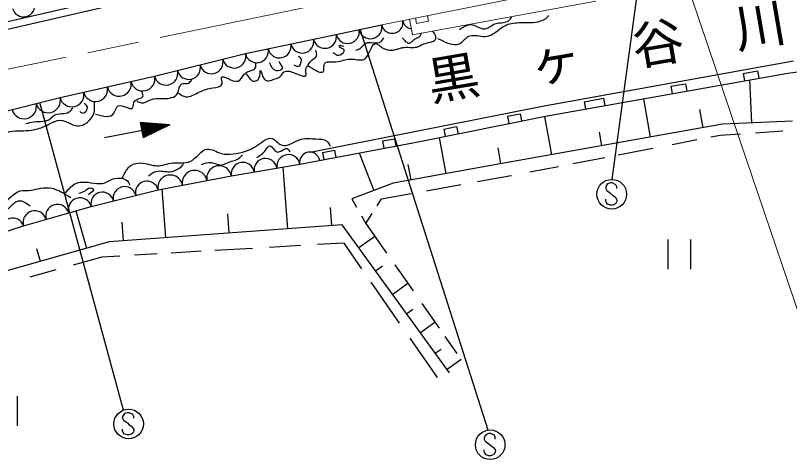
# Model space of a CAD drawing. Units: millimetres, scale not verified. Extents: x 40000 to 680000, y 20000 to 380000.
# Drawn here: x 179403 to 231703, y 263047 to 293066 of the extents above; entities that cross this region are included whole.
import ezdxf
from ezdxf.enums import TextEntityAlignment as Align

# ---------------------------------------------------------------- set-up
doc = ezdxf.new("R2010")
doc.units = ezdxf.units.MM
doc.header["$LTSCALE"] = 1000
doc.linetypes.add('CHAIN', pattern=[18.5, 12, -1.5, 3.5, -1.5])
for name, color, linetype, lineweight in [('M-BGD', 7, 'Continuous', 25), ('M-BMK', 2, 'CHAIN', 13), ('M-STR-HTXT', 7, 'Continuous', 13), ('M-STR-STRC', 7, 'Continuous', 25)]:
    doc.layers.add(name, color=color, linetype=linetype, lineweight=lineweight)
doc.styles.add('ＭＳ ゴシック', font='')
doc.styles.get('ＭＳ ゴシック').set_extended_font_data('MS Gothic')

msp = doc.modelspace()

# ---------------------------------------------------------------- linework, layer by layer
at = {"layer": 'M-BGD'}
for p, q in [((176276, 292062), (194749, 296321)), ((176389, 291575), (194849, 295831)), ((194943, 290497), (204148, 292440)), ((188806, 288962), (194943, 290497)), ((215129, 286955), (231968, 289991)), ((231588, 289173), (238574, 290112)), ((228572, 289146), (229549, 289319)), ((229549, 289319), (229636, 288827)), ((182413, 287530), (188806, 288962)), ((224602, 287934), (231588, 289173)), ((228572, 289146), (228660, 288653)), ((229006, 288715), (229145, 285800)), ((223692, 288279), (224668, 288452)), ((223692, 288279), (223779, 287786)), ((224668, 288452), (224756, 287960)), ((215325, 286281), (224602, 287934)), ((177555, 286303), (182413, 287530)), ((217838, 287237), (219139, 287469)), ((217838, 287237), (217926, 286745)), ((219139, 287469), (219226, 286976)), ((221827, 287440), (222291, 284841)), ((199314, 283830), (215129, 286955)), ((225861, 285478), (225632, 286717)), ((206724, 284554), (215325, 286281)), ((212646, 286253), (213506, 286426)), ((212646, 286253), (212744, 285763)), ((213506, 286426), (213604, 285936)), ((215156, 286247), (215622, 283652)), ((185418, 284828), (189823, 285677)), ((189823, 285677), (187828, 285820)), ((187828, 285820), (188024, 284803)), ((187861, 285817), (188053, 284817)), ((187912, 285813), (188100, 284840)), ((187964, 285810), (188147, 284863)), ((188016, 285806), (188193, 284885)), ((189823, 285677), (188024, 284803)), ((188067, 285802), (188240, 284908)), ((188119, 285799), (188286, 284930)), ((188170, 285795), (188333, 284953)), ((188222, 285791), (188379, 284976)), ((188274, 285788), (188426, 284998)), ((188325, 285784), (188472, 285021)), ((188377, 285780), (188519, 285044)), ((188429, 285777), (188566, 285066)), ((188480, 285773), (188612, 285089)), ((188532, 285769), (188659, 285111)), ((188583, 285766), (188705, 285134)), ((188635, 285762), (188752, 285157)), ((188687, 285758), (188798, 285179)), ((188738, 285754), (188845, 285202)), ((188790, 285751), (188891, 285225)), ((188842, 285747), (188938, 285247)), ((188893, 285743), (188985, 285270)), ((188945, 285740), (189031, 285292)), ((188997, 285736), (189078, 285315)), ((189048, 285732), (189124, 285338)), ((189100, 285729), (189171, 285360)), ((189151, 285725), (189217, 285383)), ((189203, 285721), (189264, 285405)), ((189255, 285718), (189311, 285428)), ((189306, 285714), (189357, 285451)), ((189358, 285710), (189404, 285473)), ((189410, 285706), (189450, 285496)), ((189461, 285703), (189497, 285519)), ((189513, 285699), (189543, 285541)), ((189565, 285695), (189590, 285564)), ((189616, 285692), (189636, 285586)), ((189668, 285688), (189683, 285609)), ((189719, 285684), (189730, 285632)), ((189771, 285681), (189776, 285654)), ((208345, 285389), (209205, 285562)), ((209205, 285562), (209304, 285072)), ((227176, 285712), (212162, 283035)), ((231901, 285922), (227176, 285712)), ((208345, 285389), (208444, 284899)), ((219032, 284260), (218864, 285169)), ((227019, 284977), (228397, 285073)), ((229408, 285142), (231255, 285270)), ((198611, 283014), (206724, 284554)), ((204196, 284583), (205008, 284737)), ((204196, 284583), (204290, 284092)), ((205008, 284737), (205101, 284246)), ((208026, 284815), (208478, 282368)), ((223768, 284349), (225444, 284673)), ((226388, 284855), (227019, 284977)), ((212204, 283043), (212007, 284108)), ((220125, 283645), (222475, 284099)), ((200140, 283813), (200951, 283967)), ((200140, 283813), (200233, 283322)), ((200951, 283967), (201044, 283476)), ((202635, 283778), (203608, 281229)), ((217059, 283052), (219233, 283472)), ((193991, 282225), (198611, 283014)), ((212162, 283035), (204918, 281723)), ((206142, 281945), (205947, 283002)), ((197477, 282820), (197793, 278641)), ((214146, 282489), (216099, 282867)), ((189033, 281286), (193991, 282225)), ((210612, 281837), (212897, 282248)), ((212897, 282248), (212929, 282254)), ((204918, 281723), (202136, 280673)), ((207175, 281220), (209487, 281635)), ((184526, 280159), (189033, 281286)), ((189296, 281336), (189541, 278039)), ((204131, 280673), (206141, 281034)), ((202136, 280673), (202456, 280104)), ((203832, 280196), (204131, 280673)), ((179943, 278845), (184526, 280159)), ((183478, 279859), (184203, 277327)), ((200784, 278859), (200692, 280095)), ((193838, 278353), (193741, 279666)), ((202778, 279532), (203081, 278993)), ((203081, 278993), (203508, 279677)), ((175624, 277455), (179943, 278845)), ((201476, 278909), (185729, 277761)), ((186701, 277832), (186607, 279099)), ((208735, 268903), (201476, 278909)), ((203081, 278993), (204475, 277003)), ((185729, 277761), (170883, 273537)), ((203688, 278127), (202608, 277350)), ((223510, 275912), (223510, 277912)), ((225010, 277912), (225010, 275912)), ((181089, 276441), (180847, 277281)), ((195423, 277324), (192868, 277176)), ((198652, 277510), (196560, 277389)), ((201611, 277681), (199800, 277576)), ((202815, 275945), (201611, 277681)), ((185232, 276736), (183303, 276197)), ((186445, 276806), (185232, 276736)), ((188969, 276951), (187443, 276863)), ((191944, 277123), (189933, 277007)), ((203723, 275812), (204195, 276152)), ((205036, 276202), (206263, 274450)), ((182140, 275872), (180383, 275382)), ((205361, 272275), (203447, 275033)), ((205912, 274952), (204889, 274205)), ((206867, 273589), (208024, 271937)), ((205831, 272907), (206261, 273216)), ((207752, 272326), (206769, 271613)), ((207910, 268599), (206074, 271245)), ((208420, 271372), (209223, 270226)), ((207770, 270234), (208163, 270517)), ((209523, 269808), (208570, 269130)), ((179517, 267324), (179517, 265324))]:
    msp.add_line(p, q, dxfattribs=at)
at = {"layer": 'M-BGD', "lineweight": 13}
for p, q in [((204148, 292440), (216932, 294997)), ((218613, 294038), (206223, 291751)), ((206491, 292531), (206434, 292897)), ((207306, 292681), (207249, 293056)), ((206015, 292814), (206223, 291751)), ((206491, 292531), (207306, 292681))]:
    msp.add_line(p, q, dxfattribs=at)
at = {"layer": 'M-BGD'}
for points in [[(207920, 291521), (208094, 291434), (208268, 291349), (208439, 291272), (208608, 291205), (208773, 291152), (208932, 291117), (209086, 291102), (209233, 291112), (209373, 291150), (209503, 291219), (209554, 291256), (209603, 291298), (209652, 291344), (209700, 291391), (209748, 291439), (209796, 291486), (209845, 291532), (209896, 291575), (209948, 291613), (210001, 291646), (210112, 291690), (210229, 291714), (210353, 291721), (210481, 291716), (210613, 291702), (210745, 291685), (210879, 291668), (211010, 291656), (211140, 291653), (211265, 291664), (211396, 291694), (211522, 291743), (211643, 291807), (211761, 291882), (211876, 291965), (211991, 292052), (212105, 292140), (212220, 292225), (212337, 292305), (212457, 292375), (212569, 292429), (212685, 292472), (212804, 292508), (212926, 292535), (213050, 292555), (213177, 292570), (213306, 292580), (213436, 292585), (213568, 292588), (213702, 292589), (213870, 292588), (214038, 292588), (214206, 292590), (214371, 292597), (214534, 292612), (214691, 292636), (214843, 292672), (214988, 292722), (215124, 292788), (215250, 292873), (215295, 292910), (215339, 292950), (215382, 292991), (215425, 293032), (215469, 293073)], [(209414, 292126), (209491, 292178), (209568, 292228), (209645, 292276), (209723, 292321), (209801, 292360), (209879, 292394), (209957, 292421), (210037, 292439), (210117, 292448), (210197, 292446), (210292, 292430), (210388, 292401), (210484, 292364), (210580, 292321), (210676, 292277), (210771, 292235), (210866, 292199), (210959, 292172), (211051, 292158), (211140, 292162), (211205, 292176), (211268, 292200), (211331, 292232), (211394, 292268), (211456, 292309), (211519, 292351), (211583, 292393), (211647, 292433), (211713, 292469), (211781, 292500), (211872, 292529), (211965, 292549), (212061, 292562), (212157, 292571), (212253, 292579), (212348, 292589), (212442, 292604), (212533, 292628), (212622, 292664), (212706, 292713), (212756, 292753), (212804, 292798), (212847, 292848), (212886, 292902), (212920, 292959), (212935, 292992)], [(199146, 289686), (199295, 289590), (199442, 289499), (199583, 289414), (199717, 289341), (199842, 289282), (199953, 289241), (200050, 289223), (200130, 289231), (200190, 289267), (200227, 289337), (200236, 289379), (200241, 289425), (200244, 289476), (200246, 289530), (200248, 289584), (200251, 289639), (200256, 289691), (200265, 289741), (200278, 289786), (200297, 289825), (200331, 289866), (200375, 289895), (200428, 289915), (200488, 289928), (200554, 289934), (200625, 289936), (200699, 289935), (200774, 289933), (200850, 289930), (200924, 289930), (201059, 289937), (201186, 289954), (201308, 289977), (201424, 290005), (201538, 290034), (201650, 290063), (201762, 290089), (201875, 290109), (201990, 290120), (202110, 290122), (202204, 290115), (202299, 290103), (202396, 290089), (202493, 290075), (202589, 290064), (202683, 290058), (202774, 290060), (202860, 290072), (202941, 290098), (203016, 290139), (203109, 290224), (203190, 290335), (203262, 290464), (203327, 290602), (203389, 290742), (203450, 290875), (203512, 290992), (203578, 291086), (203650, 291147), (203731, 291168), (203775, 291161), (203821, 291145), (203869, 291120), (203919, 291089), (203972, 291052), (204026, 291013), (204081, 290971), (204138, 290930), (204196, 290890), (204254, 290854), (204329, 290815), (204405, 290783), (204482, 290758), (204559, 290740), (204637, 290728), (204714, 290722), (204792, 290722), (204869, 290726), (204945, 290736), (205021, 290749), (205084, 290764), (205147, 290780), (205209, 290797), (205271, 290816), (205333, 290834), (205395, 290852), (205458, 290869), (205521, 290884), (205584, 290897), (205649, 290906), (205746, 290914), (205845, 290916), (205944, 290914), (206044, 290910), (206143, 290906), (206241, 290904), (206337, 290906), (206430, 290914), (206521, 290931), (206608, 290959), (206635, 290970), (206662, 290982), (206689, 290996), (206716, 291010), (206743, 291025), (206770, 291039), (206798, 291054), (206827, 291069), (206856, 291084), (206887, 291098), (206992, 291139), (207105, 291175), (207222, 291207), (207339, 291238), (207452, 291269), (207557, 291303), (207649, 291340), (207724, 291385), (207780, 291437), (207811, 291499), (207816, 291542), (207812, 291589), (207799, 291640), (207780, 291694), (207754, 291750), (207723, 291809), (207687, 291869), (207649, 291931), (207608, 291994), (207601, 292005)], [(205536, 291557), (205587, 291498), (205638, 291440), (205689, 291386), (205739, 291335), (205789, 291291), (205839, 291253), (205889, 291224), (205938, 291204), (205986, 291196), (206034, 291201), (206068, 291213), (206103, 291231), (206137, 291254), (206171, 291282), (206206, 291312), (206241, 291344), (206277, 291377), (206313, 291409), (206351, 291440), (206390, 291468), (206419, 291486), (206449, 291503), (206479, 291518), (206509, 291533), (206539, 291547), (206568, 291561), (206597, 291576), (206624, 291592), (206650, 291609), (206675, 291628), (206698, 291650), (206719, 291673), (206739, 291699), (206758, 291727), (206776, 291755), (206792, 291785), (206808, 291816), (206823, 291848), (206829, 291862)]]:
    msp.add_lwpolyline(points, dxfattribs=at)
for centre, radius, start, end in [((179945, 293726), 758, 193.806, 13.806), ((203381, 292278), 784, 191.9207, 11.9207), ((204858, 292582), 724, 191.3099, 11.3099), ((206278, 292866), 724, 191.3099, 259.3265), ((201846, 291954), 784, 191.9207, 11.9207), ((198778, 291306), 784, 191.9207, 11.9207), ((200312, 291630), 784, 191.9207, 11.9207), ((195710, 290658), 784, 191.9207, 11.9207), ((197244, 290982), 784, 191.9207, 11.9207), ((194175, 290305), 791, 194.0362, 14.0362), ((192641, 289921), 791, 194.0362, 14.0362), ((189573, 289154), 791, 194.0362, 14.0362), ((191107, 289538), 791, 194.0362, 14.0362), ((188007, 288783), 819, 192.6258, 12.6258), ((184811, 288067), 819, 192.6258, 12.6258), ((186409, 288425), 819, 192.6258, 12.6258), ((183212, 287709), 819, 192.6258, 12.6258), ((181604, 287326), 835, 194.1781, 14.1781), ((179984, 286917), 835, 194.1781, 14.1781), ((197841, 282882), 781, 9.6888, 189.6888), ((199287, 283142), 688, 10.7477, 190.7477), ((194761, 282356), 781, 9.6888, 189.6888), ((196301, 282619), 781, 9.6888, 189.6888), ((191512, 281755), 841, 10.7244, 190.7244), ((193164, 282068), 841, 10.7244, 190.7244), ((189859, 281442), 841, 10.7244, 190.7244), ((186779, 280723), 774, 14.0362, 194.0362), ((188282, 281098), 774, 14.0362, 194.0362), ((185277, 280347), 774, 14.0362, 194.0362), ((183762, 279940), 794, 16.0074, 196.0074), ((180707, 279064), 794, 16.0074, 196.0074), ((182235, 279502), 794, 16.0074, 196.0074), ((179223, 278613), 756, 17.835, 197.835)]:
    msp.add_arc(centre, radius, start, end, dxfattribs=at)
for points, knots in [([(202405, 290721), (202511, 290758), (202617, 290796), (202707, 290863), (202854, 290972), (202959, 291158), (203116, 291219), (203209, 291255), (203321, 291247), (203437, 291237), (203682, 291213), (203950, 291175), (204113, 291308), (204186, 291368), (204238, 291462), (204291, 291557)], [0, 0, 0, 0, 1, 1, 1, 2, 2, 2, 3, 3, 3, 4, 4, 4, 5, 5, 5, 5]), ([(200875, 290560), (200909, 290530), (200943, 290499), (200982, 290472), (201081, 290400), (201205, 290354), (201337, 290400), (201498, 290457), (201669, 290651), (201622, 290738), (201587, 290803), (201432, 290810), (201337, 290899), (201296, 290937), (201265, 290992), (201266, 291023), (201268, 291092), (201427, 291040), (201586, 290987)], [0, 0, 0, 0, 1, 1, 1, 2, 2, 2, 3, 3, 3, 4, 4, 4, 5, 5, 5, 6, 6, 6, 6]), ([(194997, 289128), (195164, 288867), (195331, 288606), (195555, 288622), (195663, 288630), (195783, 288702), (195851, 288832), (195954, 289028), (195936, 289356), (195956, 289372), (195980, 289392), (196063, 288926), (196235, 288745), (196436, 288532), (196761, 288710), (197037, 288814), (197144, 288855), (197243, 288884), (197316, 288954), (197402, 289037), (197451, 289178), (197542, 289250), (197914, 289542), (198997, 288696), (199042, 289041), (199054, 289136), (198987, 289323), (199024, 289459), (199046, 289538), (199102, 289600), (199146, 289668), (199202, 289755), (199238, 289851), (199303, 289930), (199433, 290087), (199678, 290180), (199739, 290348), (199777, 290456), (199741, 290594), (199704, 290732)], [0, 0, 0, 0, 1, 1, 1, 2, 2, 2, 3, 3, 3, 4, 4, 4, 5, 5, 5, 6, 6, 6, 7, 7, 7, 8, 8, 8, 9, 9, 9, 10, 10, 10, 11, 11, 11, 12, 12, 12, 13, 13, 13, 13]), ([(198205, 289721), (198336, 289655), (198467, 289590), (198553, 289634), (198638, 289676), (198679, 289823), (198710, 289947), (198721, 289991), (198731, 290032), (198728, 290069), (198719, 290167), (198619, 290240), (198519, 290314)], [0, 0, 0, 0, 1, 1, 1, 2, 2, 2, 3, 3, 3, 4, 4, 4, 4]), ([(190395, 287821), (190561, 287711), (190727, 287602), (190900, 287576), (191214, 287530), (191553, 287757), (191859, 287908), (192134, 288043), (192382, 288117), (192731, 288169), (192994, 288209), (193315, 288235), (193358, 288448), (193385, 288578), (193308, 288778), (193323, 288867), (193365, 289108), (194087, 288526), (194439, 288622), (194633, 288676), (194715, 288935), (194858, 289093), (194929, 289172), (195016, 289226), (195119, 289268), (195299, 289339), (195529, 289372), (195607, 289512), (195653, 289592), (195647, 289709), (195642, 289825)], [0, 0, 0, 0, 1, 1, 1, 2, 2, 2, 3, 3, 3, 4, 4, 4, 5, 5, 5, 6, 6, 6, 7, 7, 7, 8, 8, 8, 9, 9, 9, 10, 10, 10, 10]), ([(196566, 289895), (196662, 289648), (196758, 289401), (197019, 289355), (197182, 289326), (197410, 289375), (197438, 289494), (197454, 289564), (197401, 289658), (197351, 289738), (197297, 289824), (197245, 289894), (197194, 289965)], [0, 0, 0, 0, 1, 1, 1, 2, 2, 2, 3, 3, 3, 4, 4, 4, 4]), ([(187605, 287280), (187710, 287224), (187814, 287168), (187919, 287158), (188121, 287139), (188325, 287288), (188529, 287367), (188801, 287473), (189072, 287453), (189383, 287454), (189760, 287456), (190195, 287486), (190360, 287803), (190471, 288018), (190458, 288365), (190639, 288448), (190756, 288502), (190955, 288445), (191092, 288500), (191188, 288539), (191253, 288633), (191319, 288727)], [0, 0, 0, 0, 1, 1, 1, 2, 2, 2, 3, 3, 3, 4, 4, 4, 5, 5, 5, 6, 6, 6, 7, 7, 7, 7]), ([(184818, 286394), (185323, 286255), (185829, 286117), (186054, 286458), (186158, 286616), (186201, 286878), (186352, 286948), (186606, 287067), (187163, 286642), (187311, 286820), (187386, 286911), (187355, 287157), (187460, 287289), (187595, 287458), (187953, 287439), (188014, 287587), (188046, 287664), (187998, 287786), (187950, 287907)], [0, 0, 0, 0, 1, 1, 1, 2, 2, 2, 3, 3, 3, 4, 4, 4, 5, 5, 5, 6, 6, 6, 6]), ([(166962, 282687), (167202, 282551), (167442, 282416), (167708, 282346), (167909, 282293), (168124, 282277), (168326, 282303), (168724, 282355), (169070, 282571), (169412, 282857), (169552, 282974), (169691, 283102), (169839, 283113), (169992, 283124), (170155, 283008), (170329, 282942), (170684, 282809), (171085, 282889), (171373, 283134), (171573, 283305), (171718, 283555), (171927, 283624), (172156, 283700), (172463, 283557), (172736, 283560), (173096, 283565), (173399, 283821), (173738, 283922), (174108, 284034), (174521, 283961), (174889, 284093), (175217, 284211), (175510, 284491), (175826, 284540), (176144, 284590), (176487, 284407), (176849, 284327), (177347, 284218), (177883, 284307), (178255, 284626), (178458, 284799), (178612, 285042), (178830, 285158), (179052, 285277), (179340, 285265), (179619, 285265), (180085, 285264), (180525, 285292), (180940, 285414), (181199, 285490), (181449, 285602), (181707, 285734), (181945, 285855), (182190, 285992), (182431, 285989), (182812, 285985), (183185, 285631), (183582, 285606), (183891, 285586), (184215, 285765), (184434, 286011), (184590, 286184), (184693, 286391), (184733, 286607), (184769, 286808), (184751, 287016), (184733, 287225)], [0, 0, 0, 0, 1, 1, 1, 2, 2, 2, 3, 3, 3, 4, 4, 4, 5, 5, 5, 6, 6, 6, 7, 7, 7, 8, 8, 8, 9, 9, 9, 10, 10, 10, 11, 11, 11, 12, 12, 12, 13, 13, 13, 14, 14, 14, 15, 15, 15, 16, 16, 16, 17, 17, 17, 18, 18, 18, 19, 19, 19, 20, 20, 20, 21, 21, 21, 22, 22, 22, 22]), ([(180109, 285755), (180282, 285807), (180455, 285859), (180642, 285883), (181032, 285933), (181479, 285858), (181771, 286096), (181851, 286161), (181920, 286250), (182005, 286309), (182288, 286503), (182753, 286359), (183028, 286543), (183131, 286612), (183207, 286727), (183284, 286842)], [0, 0, 0, 0, 1, 1, 1, 2, 2, 2, 3, 3, 3, 4, 4, 4, 5, 5, 5, 5]), ([(183752, 286583), (183815, 286525), (183877, 286467), (183944, 286461), (184100, 286447), (184285, 286709), (184258, 286879), (184242, 286984), (184145, 287053), (184049, 287123)], [0, 0, 0, 0, 1, 1, 1, 2, 2, 2, 3, 3, 3, 3]), ([(186629, 282085), (186779, 282412), (186930, 282740), (187204, 282922), (187399, 283051), (187655, 283107), (187902, 283096), (188272, 283080), (188617, 282911), (188965, 282904), (189318, 282898), (189673, 283058), (190046, 283096), (190439, 283136), (190851, 283041), (191197, 283201), (191626, 283400), (191950, 283995), (192365, 284037), (192649, 284067), (192976, 283836), (193306, 283741), (193575, 283664), (193846, 283676), (194108, 283706), (194683, 283772), (195216, 283919), (195764, 284299), (196100, 284531), (196441, 284850), (196740, 284752), (196949, 284684), (197137, 284413), (197351, 284316), (197753, 284134), (198246, 284571), (198710, 284700), (199037, 284791), (199350, 284730), (199704, 284717), (199970, 284708), (200259, 284725), (200436, 284578), (200535, 284496), (200599, 284363), (200663, 284229)], [0, 0, 0, 0, 1, 1, 1, 2, 2, 2, 3, 3, 3, 4, 4, 4, 5, 5, 5, 6, 6, 6, 7, 7, 7, 8, 8, 8, 9, 9, 9, 10, 10, 10, 11, 11, 11, 12, 12, 12, 13, 13, 13, 14, 14, 14, 15, 15, 15, 15]), ([(195712, 283462), (195894, 283574), (196077, 283685), (196252, 283898), (196380, 284053), (196503, 284261), (196618, 284247), (196753, 284230), (196877, 283907), (197054, 283846), (197139, 283816), (197236, 283847), (197333, 283898), (197494, 283982), (197655, 284121), (197769, 284072), (197839, 284043), (197891, 283944), (197943, 283846)], [0, 0, 0, 0, 1, 1, 1, 2, 2, 2, 3, 3, 3, 4, 4, 4, 5, 5, 5, 6, 6, 6, 6]), ([(191981, 282991), (192196, 283076), (192412, 283160), (192626, 283131), (192838, 283102), (193049, 282964), (193254, 282957), (193503, 282948), (193744, 283134), (194003, 283218), (194122, 283257), (194245, 283273), (194352, 283323), (194501, 283391), (194618, 283523), (194736, 283654)], [0, 0, 0, 0, 1, 1, 1, 2, 2, 2, 3, 3, 3, 4, 4, 4, 5, 5, 5, 5]), ([(188390, 282224), (188551, 282347), (188711, 282470), (188895, 282521), (189049, 282563), (189218, 282557), (189383, 282538), (189543, 282520), (189699, 282492), (189854, 282503), (190063, 282519), (190273, 282606), (190447, 282730), (190562, 282812), (190661, 282911), (190761, 283009)], [0, 0, 0, 0, 1, 1, 1, 2, 2, 2, 3, 3, 3, 4, 4, 4, 5, 5, 5, 5]), ([(182778, 281043), (182964, 281291), (183151, 281539), (183410, 281676), (183560, 281755), (183733, 281797), (183911, 281807), (184434, 281838), (184988, 281594), (185439, 281755), (185620, 281819), (185784, 281948), (185992, 282018), (186360, 282142), (186864, 282082), (187046, 281781), (187080, 281725), (187103, 281661), (187125, 281597)], [0, 0, 0, 0, 1, 1, 1, 2, 2, 2, 3, 3, 3, 4, 4, 4, 5, 5, 5, 6, 6, 6, 6]), ([(176585, 279647), (176833, 279865), (177080, 280084), (177376, 280174), (177700, 280272), (178083, 280217), (178404, 280332), (178890, 280506), (179232, 281071), (179721, 281201), (179950, 281262), (180212, 281228), (180459, 281254), (180674, 281277), (180879, 281346), (181091, 281386), (181343, 281432), (181606, 281437), (181855, 281386), (182144, 281326), (182415, 281192), (182672, 281043), (182834, 280950), (182990, 280852), (183146, 280753)], [0, 0, 0, 0, 1, 1, 1, 2, 2, 2, 3, 3, 3, 4, 4, 4, 5, 5, 5, 6, 6, 6, 7, 7, 7, 8, 8, 8, 8]), ([(183683, 281056), (183830, 281092), (183977, 281128), (184101, 281213), (184207, 281286), (184296, 281395), (184432, 281405), (184517, 281411), (184619, 281379), (184659, 281335), (184747, 281239), (184538, 281087), (184328, 280934)], [0, 0, 0, 0, 1, 1, 1, 2, 2, 2, 3, 3, 3, 4, 4, 4, 4]), ([(168812, 276537), (169089, 276704), (169366, 276871), (169655, 277012), (169843, 277102), (170035, 277182), (170209, 277302), (170503, 277504), (170743, 277822), (171078, 277908), (171495, 278015), (172059, 277764), (172396, 277960), (172645, 278106), (172769, 278496), (173002, 278724), (173250, 278968), (173623, 279027), (173977, 279093), (174576, 279206), (175124, 279342), (175690, 279515), (175948, 279594), (176210, 279681), (176480, 279673), (177020, 279658), (177592, 279265), (178061, 279357), (178411, 279425), (178703, 279762), (179010, 280095), (179202, 280303), (179399, 280510), (179616, 280543), (179863, 280580), (180134, 280390), (180406, 280200)], [0, 0, 0, 0, 1, 1, 1, 2, 2, 2, 3, 3, 3, 4, 4, 4, 5, 5, 5, 6, 6, 6, 7, 7, 7, 8, 8, 8, 9, 9, 9, 10, 10, 10, 11, 11, 11, 12, 12, 12, 12])]:
    msp.add_open_spline(points, degree=3, knots=knots, dxfattribs=at)
at = {"layer": 'M-BMK'}
msp.add_line((171068, 287805), (223591, 298714), dxfattribs=at)
at = {"layer": 'M-STR-HTXT'}
for p, q in [((223591, 298714), (228345, 284648)), ((228345, 284648), (234316, 266982))]:
    msp.add_line(p, q, dxfattribs=at)
at = {"layer": 'M-STR-STRC'}
for p, q in [((219729, 281982), (221593, 295842)), ((211339, 265037), (202692, 292133)), ((186706, 266392), (181045, 287185)), ((219407, 281680), (219284, 281496)), ((219284, 281496), (219286, 281364)), ((219600, 281746), (219407, 281680)), ((219721, 281743), (219600, 281746)), ((219971, 281625), (219721, 281743)), ((220034, 281493), (219971, 281625)), ((220034, 281364), (220034, 281493)), ((219286, 281364), (219349, 281235)), ((219349, 281235), (219605, 281053)), ((219605, 281053), (219734, 280922)), ((219734, 280922), (219913, 280806)), ((219286, 280516), (219284, 280637)), ((219326, 280413), (219286, 280516)), ((219410, 280303), (219326, 280413)), ((219973, 280363), (219831, 280271)), ((219913, 280806), (220039, 280606)), ((220034, 280495), (219973, 280363)), ((220039, 280606), (220034, 280495)), ((219597, 280242), (219410, 280303)), ((219731, 280242), (219597, 280242)), ((219831, 280271), (219731, 280242)), ((186956, 266214), (186763, 266149)), ((187077, 266212), (186956, 266214)), ((187327, 266093), (187077, 266212)), ((186763, 266149), (186640, 265964)), ((186640, 265964), (186642, 265833)), ((186642, 265833), (186705, 265704)), ((186705, 265704), (186961, 265522)), ((187390, 265962), (187327, 266093)), ((187390, 265833), (187390, 265962)), ((186961, 265522), (187090, 265390)), ((187090, 265390), (187269, 265274)), ((187269, 265274), (187395, 265074)), ((186642, 264985), (186640, 265106)), ((186682, 264882), (186642, 264985)), ((186766, 264771), (186682, 264882)), ((186953, 264711), (186766, 264771)), ((187087, 264711), (186953, 264711)), ((187187, 264740), (187087, 264711)), ((187330, 264832), (187187, 264740)), ((187390, 264964), (187330, 264832)), ((187395, 265074), (187390, 264964)), ((211195, 264744), (211071, 264559)), ((211387, 264810), (211195, 264744)), ((211508, 264807), (211387, 264810)), ((211758, 264688), (211508, 264807)), ((211821, 264557), (211758, 264688)), ((211071, 264559), (211073, 264428)), ((211073, 264428), (211137, 264299)), ((211137, 264299), (211392, 264117)), ((211392, 264117), (211521, 263985)), ((211821, 264428), (211821, 264557)), ((211073, 263580), (211071, 263701)), ((211521, 263985), (211700, 263869)), ((211700, 263869), (211827, 263669)), ((211827, 263669), (211821, 263559)), ((211113, 263477), (211073, 263580)), ((211197, 263366), (211113, 263477)), ((211384, 263306), (211197, 263366)), ((211519, 263306), (211384, 263306)), ((211619, 263335), (211519, 263306)), ((211761, 263427), (211619, 263335)), ((211821, 263559), (211761, 263427))]:
    msp.add_line(p, q, dxfattribs=at)
for centre in [(219691, 280983), (187047, 265452), (211478, 264047)]:
    msp.add_circle(centre, 1000, dxfattribs=at)

# ---------------------------------------------------------------- texts
at = {"layer": 'M-STR-HTXT', "style": 'ＭＳ ゴシック'}
msp.add_text('黒\u3000ヶ\u3000谷\u3000川', height=2566, rotation=9.694, dxfattribs=at).set_placement((207261, 288558), align=Align.MIDDLE_LEFT)

doc.saveas('drawing.dxf')
